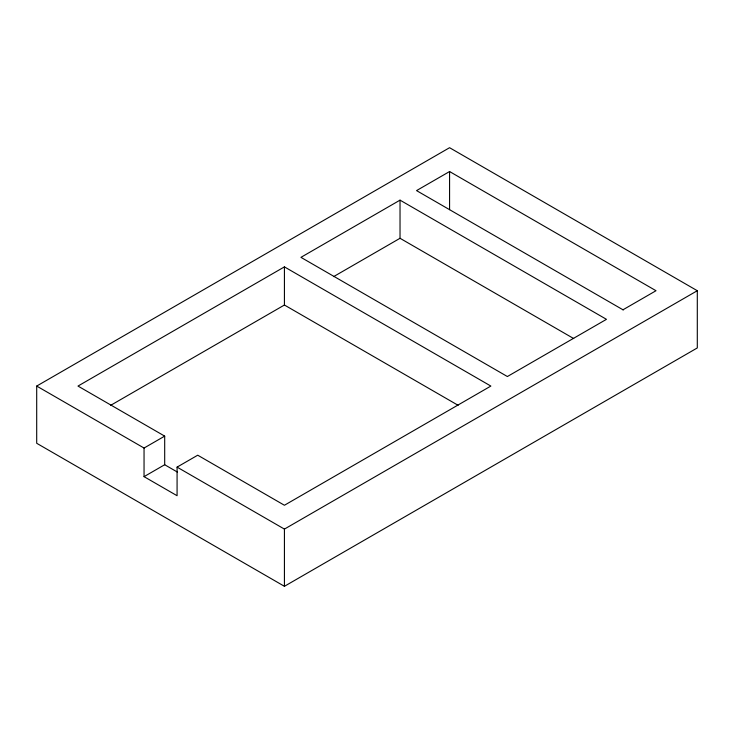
<?xml version="1.0" encoding="UTF-8"?>
<svg xmlns="http://www.w3.org/2000/svg" width="734" height="734" viewBox="0 0 734 734"><rect width="100%" height="100%" fill="white"/><g stroke="black" fill="none" stroke-linecap="round" stroke-linejoin="round"><path stroke-width="1.1" d="M36.7 386.066L449.575 147.699L697.3 290.719L697.3 347.934L284.425 586.301L36.7 443.281L36.7 386.066L144.047 448.043L164.691 436.124L164.691 464.732L144.047 476.65L144.047 448.043M144.047 476.65L177.077 495.716L177.077 467.118L197.721 455.199L284.425 505.258L490.863 386.066L284.425 266.882L77.987 386.066L164.691 436.124M400.03 200.143L300.94 257.35L507.377 376.533L606.467 319.327L400.03 200.143L400.03 238.284L573.713 338.558M622.982 309.794L656.012 290.719L449.575 171.536L416.545 190.601L623.258 309.95M110.742 405.296L284.425 305.023L458.108 405.296M333.64 276.608L400.03 238.284M177.077 467.118L284.425 529.095L697.3 290.719M164.691 464.732L177.316 472.026M449.575 171.536L449.575 209.676M284.425 266.882L284.425 305.023M284.425 529.095L284.425 586.301"/></g></svg>
